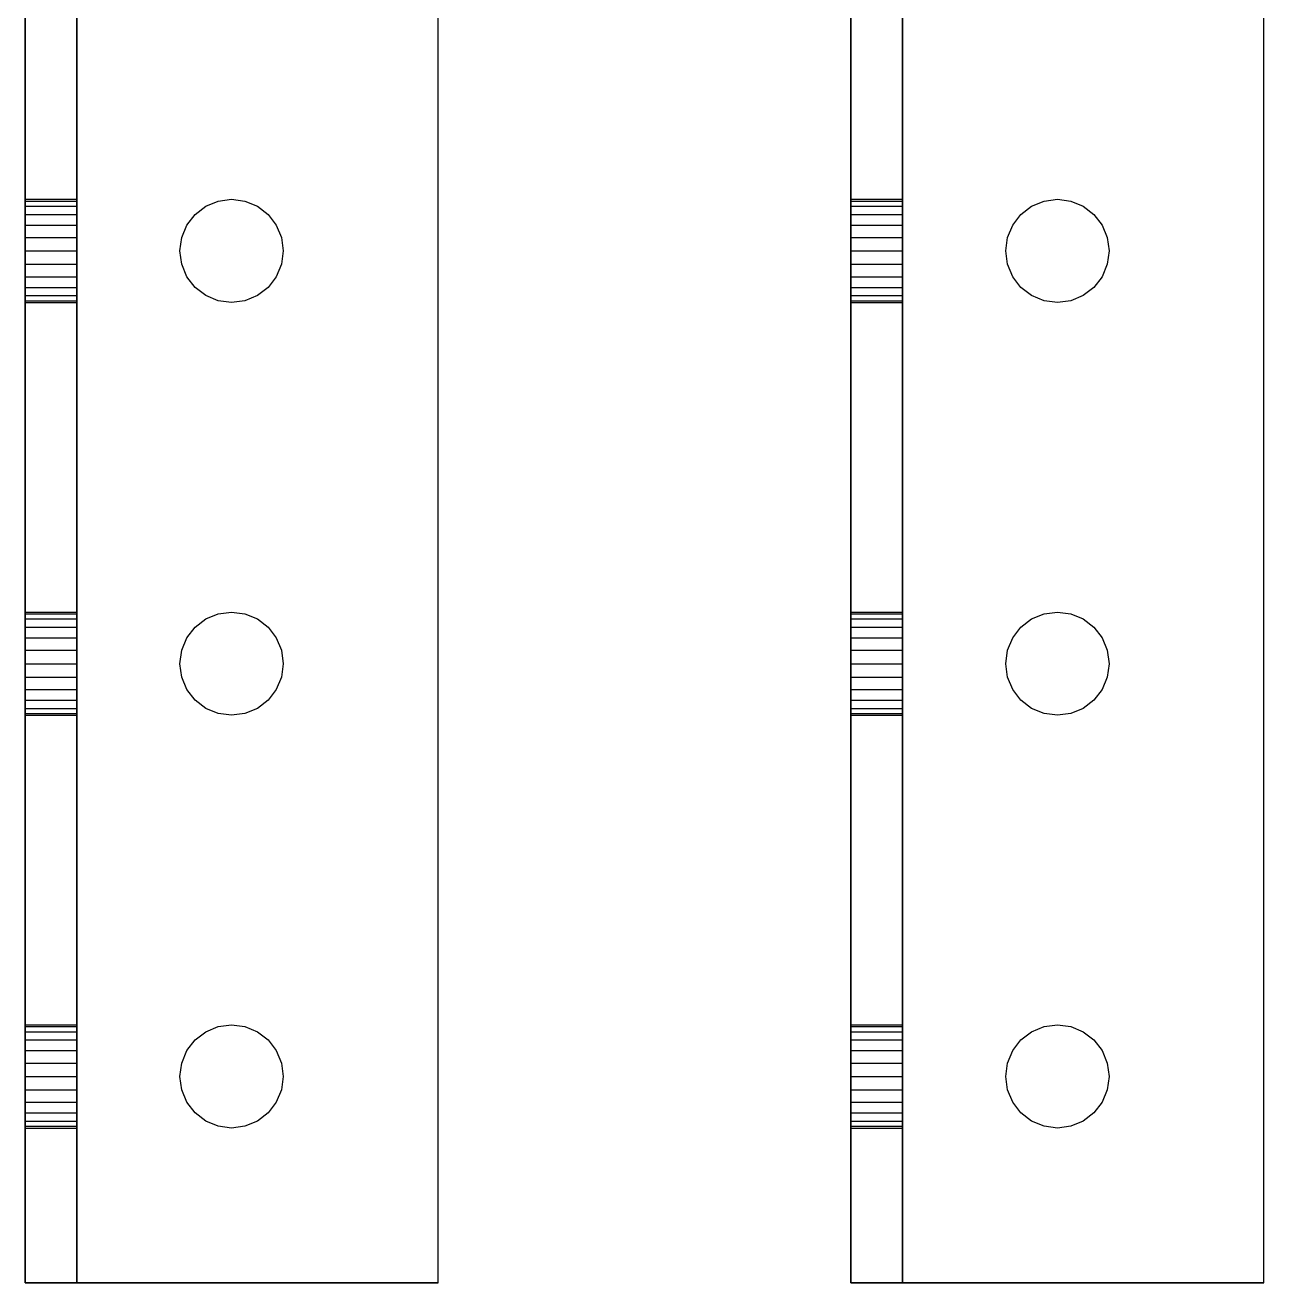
# Model space of a CAD drawing. Header units: metres. Extents: x 0 to 17, y 0 to 24.
# Drawn here: x 0 to 3, y 0 to 3.047 of the extents above; entities that cross this region are included whole.
import ezdxf

# ---------------------------------------------------------------- set-up
doc = ezdxf.new("R2010")
doc.units = ezdxf.units.M

msp = doc.modelspace()

# ---------------------------------------------------------------- linework, layer by layer
at = {"layer": 'MY3DLAYER'}
for p, q in [((0, 0, 1), (0, 24, 1)), ((0, 24), (0, 0)), ((0.125, 0, 1), (0.125, 24, 1)), ((0.125, 24, 0.125), (0.125, 0, 0.125)), ((1, 0), (1, 24)), ((1, 0, 0.125), (1, 24, 0.125)), ((2, 18), (2, 0)), ((2, 0, 1), (2, 18, 1)), ((2.125, 0, 1), (2.125, 18, 1)), ((2.125, 18, 0.125), (2.125, 0, 0.125)), ((3, 0), (3, 18)), ((3, 0, 0.125), (3, 18, 0.125)), ((0, 2.625, 0.5), (0.125, 2.625, 0.5)), ((0, 2.625, 0.5), (0, 2.6207, 0.4676)), ((0, 2.6207, 0.5324), (0, 2.625, 0.5)), ((0, 2.6207, 0.4676), (0, 2.6083, 0.4375)), ((0, 2.6207, 0.4676), (0.125, 2.6207, 0.4676)), ((0, 2.6083, 0.5625), (0, 2.6207, 0.5324)), ((0, 2.6207, 0.5324), (0.125, 2.6207, 0.5324)), ((0.125, 2.625, 0.5), (0.125, 2.6207, 0.4676)), ((0.125, 2.6207, 0.5324), (0.125, 2.625, 0.5)), ((0.125, 2.6207, 0.4676), (0.125, 2.6083, 0.4375)), ((0.125, 2.6083, 0.5625), (0.125, 2.6207, 0.5324)), ((0.4375, 2.6083, 0.125), (0.4676, 2.6207, 0.125)), ((0.4375, 2.6083), (0.4676, 2.6207)), ((0.4676, 2.6207), (0.5, 2.625)), ((0.4676, 2.6207, 0.125), (0.5, 2.625, 0.125)), ((0.4676, 2.6207), (0.4676, 2.6207, 0.125)), ((0.5, 2.625, 0.125), (0.5324, 2.6207, 0.125)), ((0.5, 2.625), (0.5, 2.625, 0.125)), ((0.5, 2.625), (0.5324, 2.6207)), ((0.5324, 2.6207), (0.5324, 2.6207, 0.125)), ((0.5324, 2.6207), (0.5625, 2.6083)), ((0.5324, 2.6207, 0.125), (0.5625, 2.6083, 0.125)), ((2, 2.6207, 0.5324), (2, 2.625, 0.5)), ((2, 2.625, 0.5), (2.125, 2.625, 0.5)), ((2, 2.625, 0.5), (2, 2.6207, 0.4676)), ((2, 2.6083, 0.5625), (2, 2.6207, 0.5324)), ((2, 2.6207, 0.4676), (2, 2.6083, 0.4375)), ((2, 2.6207, 0.4676), (2.125, 2.6207, 0.4676)), ((2, 2.6207, 0.5324), (2.125, 2.6207, 0.5324)), ((2.125, 2.6207, 0.5324), (2.125, 2.625, 0.5)), ((2.125, 2.625, 0.5), (2.125, 2.6207, 0.4676)), ((2.125, 2.6207, 0.4676), (2.125, 2.6083, 0.4375)), ((2.125, 2.6083, 0.5625), (2.125, 2.6207, 0.5324)), ((2.4375, 2.6083), (2.4676, 2.6207)), ((2.4375, 2.6083, 0.125), (2.4676, 2.6207, 0.125)), ((2.4676, 2.6207), (2.5, 2.625)), ((2.4676, 2.6207, 0.125), (2.5, 2.625, 0.125)), ((2.4676, 2.6207), (2.4676, 2.6207, 0.125)), ((2.5, 2.625), (2.5, 2.625, 0.125)), ((2.5, 2.625, 0.125), (2.5324, 2.6207, 0.125)), ((2.5, 2.625), (2.5324, 2.6207)), ((2.5324, 2.6207), (2.5625, 2.6083)), ((2.5324, 2.6207, 0.125), (2.5625, 2.6083, 0.125)), ((2.5324, 2.6207), (2.5324, 2.6207, 0.125)), ((0, 2.6083, 0.4375), (0.125, 2.6083, 0.4375)), ((0, 2.6083, 0.4375), (0, 2.5884, 0.4116)), ((0, 2.5884, 0.5884), (0, 2.6083, 0.5625)), ((0, 2.6083, 0.5625), (0.125, 2.6083, 0.5625)), ((0.125, 2.6083, 0.4375), (0.125, 2.5884, 0.4116)), ((0.125, 2.5884, 0.5884), (0.125, 2.6083, 0.5625)), ((0.4116, 2.5884), (0.4375, 2.6083)), ((0.4116, 2.5884, 0.125), (0.4375, 2.6083, 0.125)), ((0.4375, 2.6083), (0.4375, 2.6083, 0.125)), ((0.5625, 2.6083), (0.5625, 2.6083, 0.125)), ((0.5625, 2.6083), (0.5884, 2.5884)), ((0.5625, 2.6083, 0.125), (0.5884, 2.5884, 0.125)), ((2, 2.5884, 0.5884), (2, 2.6083, 0.5625)), ((2, 2.6083, 0.5625), (2.125, 2.6083, 0.5625)), ((2, 2.6083, 0.4375), (2.125, 2.6083, 0.4375)), ((2, 2.6083, 0.4375), (2, 2.5884, 0.4116)), ((2.125, 2.5884, 0.5884), (2.125, 2.6083, 0.5625)), ((2.125, 2.6083, 0.4375), (2.125, 2.5884, 0.4116)), ((2.4116, 2.5884, 0.125), (2.4375, 2.6083, 0.125)), ((2.4116, 2.5884), (2.4375, 2.6083)), ((2.4375, 2.6083), (2.4375, 2.6083, 0.125)), ((2.5625, 2.6083), (2.5625, 2.6083, 0.125)), ((2.5625, 2.6083), (2.5884, 2.5884)), ((2.5625, 2.6083, 0.125), (2.5884, 2.5884, 0.125)), ((0, 2.5884, 0.4116), (0, 2.5625, 0.3917)), ((0, 2.5625, 0.6083), (0, 2.5884, 0.5884)), ((0, 2.5884, 0.4116), (0.125, 2.5884, 0.4116)), ((0, 2.5884, 0.5884), (0.125, 2.5884, 0.5884)), ((0, 2.5625, 0.3917), (0, 2.5324, 0.3793)), ((0, 2.5625, 0.3917), (0.125, 2.5625, 0.3917)), ((0, 2.5625, 0.6083), (0.125, 2.5625, 0.6083)), ((0, 2.5324, 0.6207), (0, 2.5625, 0.6083)), ((0.125, 2.5625, 0.6083), (0.125, 2.5884, 0.5884)), ((0.125, 2.5884, 0.4116), (0.125, 2.5625, 0.3917)), ((0.125, 2.5625, 0.3917), (0.125, 2.5324, 0.3793)), ((0.125, 2.5324, 0.6207), (0.125, 2.5625, 0.6083)), ((0.3793, 2.5324, 0.125), (0.3917, 2.5625, 0.125)), ((0.3793, 2.5324), (0.3917, 2.5625)), ((0.3917, 2.5625), (0.4116, 2.5884)), ((0.3917, 2.5625, 0.125), (0.4116, 2.5884, 0.125)), ((0.3917, 2.5625), (0.3917, 2.5625, 0.125)), ((0.4116, 2.5884), (0.4116, 2.5884, 0.125)), ((0.5884, 2.5884), (0.5884, 2.5884, 0.125)), ((0.5884, 2.5884, 0.125), (0.6083, 2.5625, 0.125)), ((0.5884, 2.5884), (0.6083, 2.5625)), ((0.6083, 2.5625), (0.6207, 2.5324)), ((0.6083, 2.5625, 0.125), (0.6207, 2.5324, 0.125)), ((0.6083, 2.5625), (0.6083, 2.5625, 0.125)), ((2, 2.5625, 0.6083), (2, 2.5884, 0.5884)), ((2, 2.5884, 0.4116), (2, 2.5625, 0.3917)), ((2, 2.5884, 0.4116), (2.125, 2.5884, 0.4116)), ((2, 2.5884, 0.5884), (2.125, 2.5884, 0.5884)), ((2, 2.5625, 0.3917), (2, 2.5324, 0.3793)), ((2, 2.5625, 0.3917), (2.125, 2.5625, 0.3917)), ((2, 2.5324, 0.6207), (2, 2.5625, 0.6083)), ((2, 2.5625, 0.6083), (2.125, 2.5625, 0.6083)), ((2.125, 2.5625, 0.6083), (2.125, 2.5884, 0.5884)), ((2.125, 2.5884, 0.4116), (2.125, 2.5625, 0.3917)), ((2.125, 2.5625, 0.3917), (2.125, 2.5324, 0.3793)), ((2.125, 2.5324, 0.6207), (2.125, 2.5625, 0.6083)), ((2.3793, 2.5324), (2.3917, 2.5625)), ((2.3793, 2.5324, 0.125), (2.3917, 2.5625, 0.125)), ((2.3917, 2.5625), (2.4116, 2.5884)), ((2.3917, 2.5625, 0.125), (2.4116, 2.5884, 0.125)), ((2.3917, 2.5625), (2.3917, 2.5625, 0.125)), ((2.4116, 2.5884), (2.4116, 2.5884, 0.125)), ((2.5884, 2.5884), (2.6083, 2.5625)), ((2.5884, 2.5884, 0.125), (2.6083, 2.5625, 0.125)), ((2.5884, 2.5884), (2.5884, 2.5884, 0.125)), ((2.6083, 2.5625, 0.125), (2.6207, 2.5324, 0.125)), ((2.6083, 2.5625), (2.6083, 2.5625, 0.125)), ((2.6083, 2.5625), (2.6207, 2.5324)), ((0, 2.5324, 0.3793), (0.125, 2.5324, 0.3793)), ((0, 2.5324, 0.3793), (0, 2.5, 0.375)), ((0, 2.5324, 0.6207), (0.125, 2.5324, 0.6207)), ((0, 2.5, 0.625), (0, 2.5324, 0.6207)), ((0.125, 2.5, 0.625), (0.125, 2.5324, 0.6207)), ((0.125, 2.5324, 0.3793), (0.125, 2.5, 0.375)), ((0.375, 2.5), (0.3793, 2.5324)), ((0.375, 2.5, 0.125), (0.3793, 2.5324, 0.125)), ((0.3793, 2.5324), (0.3793, 2.5324, 0.125)), ((0.6207, 2.5324), (0.6207, 2.5324, 0.125)), ((0.6207, 2.5324), (0.625, 2.5)), ((0.6207, 2.5324, 0.125), (0.625, 2.5, 0.125)), ((2, 2.5324, 0.3793), (2, 2.5, 0.375)), ((2, 2.5324, 0.3793), (2.125, 2.5324, 0.3793)), ((2, 2.5, 0.625), (2, 2.5324, 0.6207)), ((2, 2.5324, 0.6207), (2.125, 2.5324, 0.6207)), ((2.125, 2.5324, 0.3793), (2.125, 2.5, 0.375)), ((2.125, 2.5, 0.625), (2.125, 2.5324, 0.6207)), ((2.375, 2.5), (2.3793, 2.5324)), ((2.375, 2.5, 0.125), (2.3793, 2.5324, 0.125)), ((2.3793, 2.5324), (2.3793, 2.5324, 0.125)), ((2.6207, 2.5324), (2.625, 2.5)), ((2.6207, 2.5324, 0.125), (2.625, 2.5, 0.125)), ((2.6207, 2.5324), (2.6207, 2.5324, 0.125)), ((0, 2.5, 0.375), (0, 2.4676, 0.3793)), ((0, 2.4676, 0.6207), (0, 2.5, 0.625)), ((0, 2.5, 0.375), (0.125, 2.5, 0.375)), ((0, 2.5, 0.625), (0.125, 2.5, 0.625)), ((0.125, 2.5, 0.375), (0.125, 2.4676, 0.3793)), ((0.125, 2.4676, 0.6207), (0.125, 2.5, 0.625)), ((0.3793, 2.4676), (0.375, 2.5)), ((0.375, 2.5), (0.375, 2.5, 0.125)), ((0.3793, 2.4676, 0.125), (0.375, 2.5, 0.125)), ((0.625, 2.5), (0.6207, 2.4676)), ((0.625, 2.5, 0.125), (0.6207, 2.4676, 0.125)), ((0.625, 2.5), (0.625, 2.5, 0.125)), ((2, 2.4676, 0.6207), (2, 2.5, 0.625)), ((2, 2.5, 0.625), (2.125, 2.5, 0.625)), ((2, 2.5, 0.375), (2, 2.4676, 0.3793)), ((2, 2.5, 0.375), (2.125, 2.5, 0.375)), ((2.125, 2.4676, 0.6207), (2.125, 2.5, 0.625)), ((2.125, 2.5, 0.375), (2.125, 2.4676, 0.3793)), ((2.375, 2.5), (2.375, 2.5, 0.125)), ((2.3793, 2.4676, 0.125), (2.375, 2.5, 0.125)), ((2.3793, 2.4676), (2.375, 2.5)), ((2.625, 2.5, 0.125), (2.6207, 2.4676, 0.125)), ((2.625, 2.5), (2.6207, 2.4676)), ((2.625, 2.5), (2.625, 2.5, 0.125)), ((0, 2.4676, 0.3793), (0, 2.4375, 0.3917)), ((0, 2.4375, 0.6083), (0, 2.4676, 0.6207)), ((0, 2.4676, 0.6207), (0.125, 2.4676, 0.6207)), ((0, 2.4676, 0.3793), (0.125, 2.4676, 0.3793)), ((0, 2.4375, 0.3917), (0, 2.4116, 0.4116)), ((0, 2.4116, 0.5884), (0, 2.4375, 0.6083)), ((0, 2.4375, 0.6083), (0.125, 2.4375, 0.6083)), ((0, 2.4375, 0.3917), (0.125, 2.4375, 0.3917)), ((0.125, 2.4375, 0.6083), (0.125, 2.4676, 0.6207)), ((0.125, 2.4676, 0.3793), (0.125, 2.4375, 0.3917)), ((0.125, 2.4116, 0.5884), (0.125, 2.4375, 0.6083)), ((0.125, 2.4375, 0.3917), (0.125, 2.4116, 0.4116)), ((0.3793, 2.4676), (0.3793, 2.4676, 0.125)), ((0.3917, 2.4375), (0.3793, 2.4676)), ((0.3917, 2.4375, 0.125), (0.3793, 2.4676, 0.125)), ((0.6207, 2.4676), (0.6083, 2.4375)), ((0.6207, 2.4676, 0.125), (0.6083, 2.4375, 0.125)), ((0.6207, 2.4676), (0.6207, 2.4676, 0.125)), ((2, 2.4676, 0.6207), (2.125, 2.4676, 0.6207)), ((2, 2.4676, 0.3793), (2.125, 2.4676, 0.3793)), ((2, 2.4375, 0.6083), (2, 2.4676, 0.6207)), ((2, 2.4676, 0.3793), (2, 2.4375, 0.3917)), ((2, 2.4375, 0.3917), (2, 2.4116, 0.4116)), ((2, 2.4375, 0.3917), (2.125, 2.4375, 0.3917)), ((2, 2.4116, 0.5884), (2, 2.4375, 0.6083)), ((2, 2.4375, 0.6083), (2.125, 2.4375, 0.6083)), ((2.125, 2.4676, 0.3793), (2.125, 2.4375, 0.3917)), ((2.125, 2.4375, 0.6083), (2.125, 2.4676, 0.6207)), ((2.125, 2.4375, 0.3917), (2.125, 2.4116, 0.4116)), ((2.125, 2.4116, 0.5884), (2.125, 2.4375, 0.6083)), ((2.3917, 2.4375, 0.125), (2.3793, 2.4676, 0.125)), ((2.3793, 2.4676), (2.3793, 2.4676, 0.125)), ((2.3917, 2.4375), (2.3793, 2.4676)), ((2.3917, 2.4375), (2.3917, 2.4375, 0.125)), ((2.4116, 2.4116), (2.3917, 2.4375)), ((2.4116, 2.4116, 0.125), (2.3917, 2.4375, 0.125)), ((2.6083, 2.4375), (2.5884, 2.4116)), ((2.6083, 2.4375, 0.125), (2.5884, 2.4116, 0.125)), ((2.6207, 2.4676), (2.6083, 2.4375)), ((2.6207, 2.4676, 0.125), (2.6083, 2.4375, 0.125)), ((2.6083, 2.4375), (2.6083, 2.4375, 0.125)), ((2.6207, 2.4676), (2.6207, 2.4676, 0.125)), ((0, 2.4116, 0.4116), (0, 2.3917, 0.4375)), ((0, 2.4116, 0.5884), (0.125, 2.4116, 0.5884)), ((0, 2.4116, 0.4116), (0.125, 2.4116, 0.4116)), ((0, 2.3917, 0.5625), (0, 2.4116, 0.5884)), ((0.125, 2.3917, 0.5625), (0.125, 2.4116, 0.5884)), ((0.125, 2.4116, 0.4116), (0.125, 2.3917, 0.4375)), ((0.4116, 2.4116, 0.125), (0.3917, 2.4375, 0.125)), ((0.3917, 2.4375), (0.3917, 2.4375, 0.125)), ((0.4116, 2.4116), (0.3917, 2.4375)), ((0.4116, 2.4116), (0.4116, 2.4116, 0.125)), ((0.4375, 2.3917), (0.4116, 2.4116)), ((0.4375, 2.3917, 0.125), (0.4116, 2.4116, 0.125)), ((0.5884, 2.4116), (0.5625, 2.3917)), ((0.5884, 2.4116, 0.125), (0.5625, 2.3917, 0.125)), ((0.6083, 2.4375), (0.5884, 2.4116)), ((0.6083, 2.4375, 0.125), (0.5884, 2.4116, 0.125)), ((0.5884, 2.4116), (0.5884, 2.4116, 0.125)), ((0.6083, 2.4375), (0.6083, 2.4375, 0.125)), ((2, 2.4116, 0.4116), (2.125, 2.4116, 0.4116)), ((2, 2.4116, 0.5884), (2.125, 2.4116, 0.5884)), ((2, 2.3917, 0.5625), (2, 2.4116, 0.5884)), ((2, 2.4116, 0.4116), (2, 2.3917, 0.4375)), ((2.125, 2.3917, 0.5625), (2.125, 2.4116, 0.5884)), ((2.125, 2.4116, 0.4116), (2.125, 2.3917, 0.4375)), ((2.4116, 2.4116), (2.4116, 2.4116, 0.125)), ((2.4375, 2.3917), (2.4116, 2.4116)), ((2.4375, 2.3917, 0.125), (2.4116, 2.4116, 0.125)), ((2.5884, 2.4116), (2.5625, 2.3917)), ((2.5884, 2.4116, 0.125), (2.5625, 2.3917, 0.125)), ((2.5884, 2.4116), (2.5884, 2.4116, 0.125)), ((0, 2.3917, 0.4375), (0.125, 2.3917, 0.4375)), ((0, 2.3793, 0.5324), (0, 2.3917, 0.5625)), ((0, 2.3917, 0.5625), (0.125, 2.3917, 0.5625)), ((0, 2.3917, 0.4375), (0, 2.3793, 0.4676)), ((0, 2.3793, 0.4676), (0, 2.375, 0.5)), ((0, 2.3793, 0.4676), (0.125, 2.3793, 0.4676)), ((0, 2.375, 0.5), (0, 2.3793, 0.5324)), ((0, 2.3793, 0.5324), (0.125, 2.3793, 0.5324)), ((0.125, 2.3793, 0.5324), (0.125, 2.3917, 0.5625)), ((0.125, 2.3917, 0.4375), (0.125, 2.3793, 0.4676)), ((0.125, 2.3793, 0.4676), (0.125, 2.375, 0.5)), ((0.125, 2.375, 0.5), (0.125, 2.3793, 0.5324)), ((0.4676, 2.3793), (0.4375, 2.3917)), ((0.4375, 2.3917), (0.4375, 2.3917, 0.125)), ((0.4676, 2.3793, 0.125), (0.4375, 2.3917, 0.125)), ((0.4676, 2.3793), (0.4676, 2.3793, 0.125)), ((0.5, 2.375), (0.4676, 2.3793)), ((0.5, 2.375, 0.125), (0.4676, 2.3793, 0.125)), ((0.5324, 2.3793), (0.5, 2.375)), ((0.5324, 2.3793, 0.125), (0.5, 2.375, 0.125)), ((0.5625, 2.3917, 0.125), (0.5324, 2.3793, 0.125)), ((0.5625, 2.3917), (0.5324, 2.3793)), ((0.5324, 2.3793), (0.5324, 2.3793, 0.125)), ((0.5625, 2.3917), (0.5625, 2.3917, 0.125)), ((2, 2.3793, 0.5324), (2, 2.3917, 0.5625)), ((2, 2.3917, 0.5625), (2.125, 2.3917, 0.5625)), ((2, 2.3917, 0.4375), (2, 2.3793, 0.4676)), ((2, 2.3917, 0.4375), (2.125, 2.3917, 0.4375)), ((2, 2.3793, 0.4676), (2, 2.375, 0.5)), ((2, 2.3793, 0.5324), (2.125, 2.3793, 0.5324)), ((2, 2.375, 0.5), (2, 2.3793, 0.5324)), ((2, 2.3793, 0.4676), (2.125, 2.3793, 0.4676)), ((2.125, 2.3793, 0.5324), (2.125, 2.3917, 0.5625)), ((2.125, 2.3917, 0.4375), (2.125, 2.3793, 0.4676)), ((2.125, 2.375, 0.5), (2.125, 2.3793, 0.5324)), ((2.125, 2.3793, 0.4676), (2.125, 2.375, 0.5)), ((2.4676, 2.3793, 0.125), (2.4375, 2.3917, 0.125)), ((2.4375, 2.3917), (2.4375, 2.3917, 0.125)), ((2.4676, 2.3793), (2.4375, 2.3917)), ((2.5, 2.375), (2.4676, 2.3793)), ((2.4676, 2.3793), (2.4676, 2.3793, 0.125)), ((2.5, 2.375, 0.125), (2.4676, 2.3793, 0.125)), ((2.5324, 2.3793), (2.5, 2.375)), ((2.5324, 2.3793, 0.125), (2.5, 2.375, 0.125)), ((2.5625, 2.3917, 0.125), (2.5324, 2.3793, 0.125)), ((2.5625, 2.3917), (2.5324, 2.3793)), ((2.5324, 2.3793), (2.5324, 2.3793, 0.125)), ((2.5625, 2.3917), (2.5625, 2.3917, 0.125)), ((0, 2.375, 0.5), (0.125, 2.375, 0.5)), ((0.5, 2.375), (0.5, 2.375, 0.125)), ((2, 2.375, 0.5), (2.125, 2.375, 0.5)), ((2.5, 2.375), (2.5, 2.375, 0.125)), ((0, 1.6207, 0.5324), (0, 1.625, 0.5)), ((0, 1.625, 0.5), (0.125, 1.625, 0.5)), ((0, 1.625, 0.5), (0, 1.6207, 0.4676)), ((0, 1.6207, 0.5324), (0.125, 1.6207, 0.5324)), ((0, 1.6207, 0.4676), (0.125, 1.6207, 0.4676)), ((0, 1.6083, 0.5625), (0, 1.6207, 0.5324)), ((0, 1.6207, 0.4676), (0, 1.6083, 0.4375)), ((0.125, 1.6207, 0.5324), (0.125, 1.625, 0.5)), ((0.125, 1.625, 0.5), (0.125, 1.6207, 0.4676)), ((0.125, 1.6083, 0.5625), (0.125, 1.6207, 0.5324)), ((0.125, 1.6207, 0.4676), (0.125, 1.6083, 0.4375)), ((0.4375, 1.6083), (0.4676, 1.6207)), ((0.4375, 1.6083, 0.125), (0.4676, 1.6207, 0.125)), ((0.4676, 1.6207), (0.5, 1.625)), ((0.4676, 1.6207, 0.125), (0.5, 1.625, 0.125)), ((0.4676, 1.6207), (0.4676, 1.6207, 0.125)), ((0.5, 1.625, 0.125), (0.5324, 1.6207, 0.125)), ((0.5, 1.625), (0.5, 1.625, 0.125)), ((0.5, 1.625), (0.5324, 1.6207)), ((0.5324, 1.6207), (0.5324, 1.6207, 0.125)), ((0.5324, 1.6207), (0.5625, 1.6083)), ((0.5324, 1.6207, 0.125), (0.5625, 1.6083, 0.125)), ((2, 1.6207, 0.5324), (2, 1.625, 0.5)), ((2, 1.625, 0.5), (2, 1.6207, 0.4676)), ((2, 1.625, 0.5), (2.125, 1.625, 0.5)), ((2, 1.6207, 0.4676), (2, 1.6083, 0.4375)), ((2, 1.6207, 0.4676), (2.125, 1.6207, 0.4676)), ((2, 1.6207, 0.5324), (2.125, 1.6207, 0.5324)), ((2, 1.6083, 0.5625), (2, 1.6207, 0.5324)), ((2.125, 1.625, 0.5), (2.125, 1.6207, 0.4676)), ((2.125, 1.6207, 0.5324), (2.125, 1.625, 0.5)), ((2.125, 1.6083, 0.5625), (2.125, 1.6207, 0.5324)), ((2.125, 1.6207, 0.4676), (2.125, 1.6083, 0.4375)), ((2.4375, 1.6083), (2.4676, 1.6207)), ((2.4375, 1.6083, 0.125), (2.4676, 1.6207, 0.125)), ((2.4676, 1.6207), (2.5, 1.625)), ((2.4676, 1.6207, 0.125), (2.5, 1.625, 0.125)), ((2.4676, 1.6207), (2.4676, 1.6207, 0.125)), ((2.5, 1.625, 0.125), (2.5324, 1.6207, 0.125)), ((2.5, 1.625), (2.5324, 1.6207)), ((2.5, 1.625), (2.5, 1.625, 0.125)), ((2.5324, 1.6207), (2.5324, 1.6207, 0.125)), ((2.5324, 1.6207), (2.5625, 1.6083)), ((2.5324, 1.6207, 0.125), (2.5625, 1.6083, 0.125)), ((0, 1.6083, 0.4375), (0.125, 1.6083, 0.4375)), ((0, 1.6083, 0.4375), (0, 1.5884, 0.4116)), ((0, 1.6083, 0.5625), (0.125, 1.6083, 0.5625)), ((0, 1.5884, 0.5884), (0, 1.6083, 0.5625)), ((0, 1.5884, 0.4116), (0, 1.5625, 0.3917)), ((0, 1.5884, 0.4116), (0.125, 1.5884, 0.4116)), ((0, 1.5625, 0.6083), (0, 1.5884, 0.5884)), ((0, 1.5884, 0.5884), (0.125, 1.5884, 0.5884)), ((0.125, 1.6083, 0.4375), (0.125, 1.5884, 0.4116)), ((0.125, 1.5884, 0.5884), (0.125, 1.6083, 0.5625)), ((0.125, 1.5884, 0.4116), (0.125, 1.5625, 0.3917)), ((0.125, 1.5625, 0.6083), (0.125, 1.5884, 0.5884)), ((0.3917, 1.5625, 0.125), (0.4116, 1.5884, 0.125)), ((0.3917, 1.5625), (0.4116, 1.5884)), ((0.4116, 1.5884, 0.125), (0.4375, 1.6083, 0.125)), ((0.4116, 1.5884), (0.4375, 1.6083)), ((0.4116, 1.5884), (0.4116, 1.5884, 0.125)), ((0.4375, 1.6083), (0.4375, 1.6083, 0.125)), ((0.5625, 1.6083, 0.125), (0.5884, 1.5884, 0.125)), ((0.5625, 1.6083), (0.5884, 1.5884)), ((0.5625, 1.6083), (0.5625, 1.6083, 0.125)), ((0.5884, 1.5884), (0.5884, 1.5884, 0.125)), ((0.5884, 1.5884), (0.6083, 1.5625)), ((0.5884, 1.5884, 0.125), (0.6083, 1.5625, 0.125)), ((2, 1.6083, 0.4375), (2, 1.5884, 0.4116)), ((2, 1.6083, 0.4375), (2.125, 1.6083, 0.4375)), ((2, 1.5884, 0.5884), (2, 1.6083, 0.5625)), ((2, 1.6083, 0.5625), (2.125, 1.6083, 0.5625)), ((2, 1.5884, 0.4116), (2.125, 1.5884, 0.4116)), ((2, 1.5884, 0.5884), (2.125, 1.5884, 0.5884)), ((2, 1.5625, 0.6083), (2, 1.5884, 0.5884)), ((2, 1.5884, 0.4116), (2, 1.5625, 0.3917)), ((2.125, 1.6083, 0.4375), (2.125, 1.5884, 0.4116)), ((2.125, 1.5884, 0.5884), (2.125, 1.6083, 0.5625)), ((2.125, 1.5625, 0.6083), (2.125, 1.5884, 0.5884)), ((2.125, 1.5884, 0.4116), (2.125, 1.5625, 0.3917)), ((2.3917, 1.5625, 0.125), (2.4116, 1.5884, 0.125)), ((2.3917, 1.5625), (2.4116, 1.5884)), ((2.4116, 1.5884, 0.125), (2.4375, 1.6083, 0.125)), ((2.4116, 1.5884), (2.4375, 1.6083)), ((2.4116, 1.5884), (2.4116, 1.5884, 0.125)), ((2.4375, 1.6083), (2.4375, 1.6083, 0.125)), ((2.5625, 1.6083), (2.5625, 1.6083, 0.125)), ((2.5625, 1.6083), (2.5884, 1.5884)), ((2.5625, 1.6083, 0.125), (2.5884, 1.5884, 0.125)), ((2.5884, 1.5884), (2.5884, 1.5884, 0.125)), ((2.5884, 1.5884), (2.6083, 1.5625)), ((2.5884, 1.5884, 0.125), (2.6083, 1.5625, 0.125)), ((0, 1.5625, 0.3917), (0.125, 1.5625, 0.3917)), ((0, 1.5324, 0.6207), (0, 1.5625, 0.6083)), ((0, 1.5625, 0.6083), (0.125, 1.5625, 0.6083)), ((0, 1.5625, 0.3917), (0, 1.5324, 0.3793)), ((0.125, 1.5625, 0.3917), (0.125, 1.5324, 0.3793)), ((0.125, 1.5324, 0.6207), (0.125, 1.5625, 0.6083)), ((0.3793, 1.5324, 0.125), (0.3917, 1.5625, 0.125)), ((0.3793, 1.5324), (0.3917, 1.5625)), ((0.3917, 1.5625), (0.3917, 1.5625, 0.125)), ((0.6083, 1.5625), (0.6083, 1.5625, 0.125)), ((0.6083, 1.5625), (0.6207, 1.5324)), ((0.6083, 1.5625, 0.125), (0.6207, 1.5324, 0.125)), ((2, 1.5625, 0.6083), (2.125, 1.5625, 0.6083)), ((2, 1.5324, 0.6207), (2, 1.5625, 0.6083)), ((2, 1.5625, 0.3917), (2, 1.5324, 0.3793)), ((2, 1.5625, 0.3917), (2.125, 1.5625, 0.3917)), ((2.125, 1.5324, 0.6207), (2.125, 1.5625, 0.6083)), ((2.125, 1.5625, 0.3917), (2.125, 1.5324, 0.3793)), ((2.3793, 1.5324), (2.3917, 1.5625)), ((2.3793, 1.5324, 0.125), (2.3917, 1.5625, 0.125)), ((2.3917, 1.5625), (2.3917, 1.5625, 0.125)), ((2.6083, 1.5625, 0.125), (2.6207, 1.5324, 0.125)), ((2.6083, 1.5625), (2.6207, 1.5324)), ((2.6083, 1.5625), (2.6083, 1.5625, 0.125)), ((0, 1.5324, 0.3793), (0, 1.5, 0.375)), ((0, 1.5324, 0.3793), (0.125, 1.5324, 0.3793)), ((0, 1.5, 0.625), (0, 1.5324, 0.6207)), ((0, 1.5324, 0.6207), (0.125, 1.5324, 0.6207)), ((0.125, 1.5, 0.625), (0.125, 1.5324, 0.6207)), ((0.125, 1.5324, 0.3793), (0.125, 1.5, 0.375)), ((0.375, 1.5), (0.3793, 1.5324)), ((0.375, 1.5, 0.125), (0.3793, 1.5324, 0.125)), ((0.3793, 1.5324), (0.3793, 1.5324, 0.125)), ((0.6207, 1.5324), (0.625, 1.5)), ((0.6207, 1.5324, 0.125), (0.625, 1.5, 0.125)), ((0.6207, 1.5324), (0.6207, 1.5324, 0.125)), ((2, 1.5324, 0.3793), (2, 1.5, 0.375)), ((2, 1.5324, 0.3793), (2.125, 1.5324, 0.3793)), ((2, 1.5324, 0.6207), (2.125, 1.5324, 0.6207)), ((2, 1.5, 0.625), (2, 1.5324, 0.6207)), ((2.125, 1.5324, 0.3793), (2.125, 1.5, 0.375)), ((2.125, 1.5, 0.625), (2.125, 1.5324, 0.6207)), ((2.375, 1.5), (2.3793, 1.5324)), ((2.375, 1.5, 0.125), (2.3793, 1.5324, 0.125)), ((2.3793, 1.5324), (2.3793, 1.5324, 0.125)), ((2.6207, 1.5324), (2.6207, 1.5324, 0.125)), ((2.6207, 1.5324), (2.625, 1.5)), ((2.6207, 1.5324, 0.125), (2.625, 1.5, 0.125)), ((0, 1.5, 0.625), (0.125, 1.5, 0.625)), ((0, 1.5, 0.375), (0, 1.4676, 0.3793)), ((0, 1.5, 0.375), (0.125, 1.5, 0.375)), ((0, 1.4676, 0.6207), (0, 1.5, 0.625)), ((0.125, 1.5, 0.375), (0.125, 1.4676, 0.3793)), ((0.125, 1.4676, 0.6207), (0.125, 1.5, 0.625)), ((0.3793, 1.4676, 0.125), (0.375, 1.5, 0.125)), ((0.375, 1.5), (0.375, 1.5, 0.125)), ((0.3793, 1.4676), (0.375, 1.5)), ((0.625, 1.5), (0.6207, 1.4676)), ((0.625, 1.5, 0.125), (0.6207, 1.4676, 0.125)), ((0.625, 1.5), (0.625, 1.5, 0.125)), ((2, 1.5, 0.375), (2, 1.4676, 0.3793)), ((2, 1.5, 0.375), (2.125, 1.5, 0.375)), ((2, 1.4676, 0.6207), (2, 1.5, 0.625)), ((2, 1.5, 0.625), (2.125, 1.5, 0.625)), ((2.125, 1.5, 0.375), (2.125, 1.4676, 0.3793)), ((2.125, 1.4676, 0.6207), (2.125, 1.5, 0.625)), ((2.3793, 1.4676), (2.375, 1.5)), ((2.375, 1.5), (2.375, 1.5, 0.125)), ((2.3793, 1.4676, 0.125), (2.375, 1.5, 0.125)), ((2.625, 1.5), (2.6207, 1.4676)), ((2.625, 1.5, 0.125), (2.6207, 1.4676, 0.125)), ((2.625, 1.5), (2.625, 1.5, 0.125)), ((0, 1.4676, 0.3793), (0, 1.4375, 0.3917)), ((0, 1.4676, 0.6207), (0.125, 1.4676, 0.6207)), ((0, 1.4375, 0.6083), (0, 1.4676, 0.6207)), ((0, 1.4676, 0.3793), (0.125, 1.4676, 0.3793)), ((0.125, 1.4676, 0.3793), (0.125, 1.4375, 0.3917)), ((0.125, 1.4375, 0.6083), (0.125, 1.4676, 0.6207)), ((0.3917, 1.4375, 0.125), (0.3793, 1.4676, 0.125)), ((0.3793, 1.4676), (0.3793, 1.4676, 0.125)), ((0.3917, 1.4375), (0.3793, 1.4676)), ((0.6207, 1.4676, 0.125), (0.6083, 1.4375, 0.125)), ((0.6207, 1.4676), (0.6083, 1.4375)), ((0.6207, 1.4676), (0.6207, 1.4676, 0.125)), ((2, 1.4676, 0.3793), (2.125, 1.4676, 0.3793)), ((2, 1.4676, 0.3793), (2, 1.4375, 0.3917)), ((2, 1.4375, 0.6083), (2, 1.4676, 0.6207)), ((2, 1.4676, 0.6207), (2.125, 1.4676, 0.6207)), ((2.125, 1.4676, 0.3793), (2.125, 1.4375, 0.3917)), ((2.125, 1.4375, 0.6083), (2.125, 1.4676, 0.6207)), ((2.3917, 1.4375, 0.125), (2.3793, 1.4676, 0.125)), ((2.3917, 1.4375), (2.3793, 1.4676)), ((2.3793, 1.4676), (2.3793, 1.4676, 0.125)), ((2.6207, 1.4676), (2.6083, 1.4375)), ((2.6207, 1.4676, 0.125), (2.6083, 1.4375, 0.125)), ((2.6207, 1.4676), (2.6207, 1.4676, 0.125)), ((0, 1.4375, 0.3917), (0, 1.4116, 0.4116)), ((0, 1.4375, 0.3917), (0.125, 1.4375, 0.3917)), ((0, 1.4116, 0.5884), (0, 1.4375, 0.6083)), ((0, 1.4375, 0.6083), (0.125, 1.4375, 0.6083)), ((0.125, 1.4375, 0.3917), (0.125, 1.4116, 0.4116)), ((0.125, 1.4116, 0.5884), (0.125, 1.4375, 0.6083)), ((0.4116, 1.4116, 0.125), (0.3917, 1.4375, 0.125)), ((0.4116, 1.4116), (0.3917, 1.4375)), ((0.3917, 1.4375), (0.3917, 1.4375, 0.125)), ((0.6083, 1.4375, 0.125), (0.5884, 1.4116, 0.125)), ((0.6083, 1.4375), (0.5884, 1.4116)), ((0.6083, 1.4375), (0.6083, 1.4375, 0.125)), ((2, 1.4116, 0.5884), (2, 1.4375, 0.6083)), ((2, 1.4375, 0.6083), (2.125, 1.4375, 0.6083)), ((2, 1.4375, 0.3917), (2.125, 1.4375, 0.3917)), ((2, 1.4375, 0.3917), (2, 1.4116, 0.4116)), ((2.125, 1.4116, 0.5884), (2.125, 1.4375, 0.6083)), ((2.125, 1.4375, 0.3917), (2.125, 1.4116, 0.4116)), ((2.3917, 1.4375), (2.3917, 1.4375, 0.125)), ((2.4116, 1.4116), (2.3917, 1.4375)), ((2.4116, 1.4116, 0.125), (2.3917, 1.4375, 0.125)), ((2.6083, 1.4375), (2.5884, 1.4116)), ((2.6083, 1.4375, 0.125), (2.5884, 1.4116, 0.125)), ((2.6083, 1.4375), (2.6083, 1.4375, 0.125)), ((0, 1.4116, 0.4116), (0.125, 1.4116, 0.4116)), ((0, 1.4116, 0.5884), (0.125, 1.4116, 0.5884)), ((0, 1.3917, 0.5625), (0, 1.4116, 0.5884)), ((0, 1.4116, 0.4116), (0, 1.3917, 0.4375)), ((0.125, 1.4116, 0.4116), (0.125, 1.3917, 0.4375)), ((0.125, 1.3917, 0.5625), (0.125, 1.4116, 0.5884)), ((0.4375, 1.3917), (0.4116, 1.4116)), ((0.4116, 1.4116), (0.4116, 1.4116, 0.125)), ((0.4375, 1.3917, 0.125), (0.4116, 1.4116, 0.125)), ((0.5884, 1.4116, 0.125), (0.5625, 1.3917, 0.125)), ((0.5884, 1.4116), (0.5625, 1.3917)), ((0.5884, 1.4116), (0.5884, 1.4116, 0.125)), ((2, 1.3917, 0.5625), (2, 1.4116, 0.5884)), ((2, 1.4116, 0.5884), (2.125, 1.4116, 0.5884)), ((2, 1.4116, 0.4116), (2, 1.3917, 0.4375)), ((2, 1.4116, 0.4116), (2.125, 1.4116, 0.4116)), ((2.125, 1.4116, 0.4116), (2.125, 1.3917, 0.4375)), ((2.125, 1.3917, 0.5625), (2.125, 1.4116, 0.5884)), ((2.4116, 1.4116), (2.4116, 1.4116, 0.125)), ((2.4375, 1.3917), (2.4116, 1.4116)), ((2.4375, 1.3917, 0.125), (2.4116, 1.4116, 0.125)), ((2.5884, 1.4116), (2.5625, 1.3917)), ((2.5884, 1.4116, 0.125), (2.5625, 1.3917, 0.125)), ((2.5884, 1.4116), (2.5884, 1.4116, 0.125)), ((0, 1.3793, 0.5324), (0, 1.3917, 0.5625)), ((0, 1.3917, 0.5625), (0.125, 1.3917, 0.5625)), ((0, 1.3917, 0.4375), (0, 1.3793, 0.4676)), ((0, 1.3917, 0.4375), (0.125, 1.3917, 0.4375)), ((0, 1.3793, 0.5324), (0.125, 1.3793, 0.5324)), ((0, 1.3793, 0.4676), (0, 1.375, 0.5)), ((0, 1.3793, 0.4676), (0.125, 1.3793, 0.4676)), ((0, 1.375, 0.5), (0, 1.3793, 0.5324)), ((0, 1.375, 0.5), (0.125, 1.375, 0.5)), ((0.125, 1.3793, 0.5324), (0.125, 1.3917, 0.5625)), ((0.125, 1.3917, 0.4375), (0.125, 1.3793, 0.4676)), ((0.125, 1.3793, 0.4676), (0.125, 1.375, 0.5)), ((0.125, 1.375, 0.5), (0.125, 1.3793, 0.5324)), ((0.4375, 1.3917), (0.4375, 1.3917, 0.125)), ((0.4676, 1.3793, 0.125), (0.4375, 1.3917, 0.125)), ((0.4676, 1.3793), (0.4375, 1.3917)), ((0.5, 1.375), (0.4676, 1.3793)), ((0.4676, 1.3793), (0.4676, 1.3793, 0.125)), ((0.5, 1.375, 0.125), (0.4676, 1.3793, 0.125)), ((0.5324, 1.3793, 0.125), (0.5, 1.375, 0.125)), ((0.5324, 1.3793), (0.5, 1.375)), ((0.5, 1.375), (0.5, 1.375, 0.125)), ((0.5625, 1.3917), (0.5324, 1.3793)), ((0.5625, 1.3917, 0.125), (0.5324, 1.3793, 0.125)), ((0.5324, 1.3793), (0.5324, 1.3793, 0.125)), ((0.5625, 1.3917), (0.5625, 1.3917, 0.125)), ((2, 1.3917, 0.4375), (2, 1.3793, 0.4676)), ((2, 1.3917, 0.4375), (2.125, 1.3917, 0.4375)), ((2, 1.3793, 0.5324), (2, 1.3917, 0.5625)), ((2, 1.3917, 0.5625), (2.125, 1.3917, 0.5625)), ((2, 1.3793, 0.4676), (2.125, 1.3793, 0.4676)), ((2, 1.3793, 0.4676), (2, 1.375, 0.5)), ((2, 1.375, 0.5), (2, 1.3793, 0.5324)), ((2, 1.3793, 0.5324), (2.125, 1.3793, 0.5324)), ((2, 1.375, 0.5), (2.125, 1.375, 0.5)), ((2.125, 1.3793, 0.5324), (2.125, 1.3917, 0.5625)), ((2.125, 1.3917, 0.4375), (2.125, 1.3793, 0.4676)), ((2.125, 1.3793, 0.4676), (2.125, 1.375, 0.5)), ((2.125, 1.375, 0.5), (2.125, 1.3793, 0.5324)), ((2.4676, 1.3793), (2.4375, 1.3917)), ((2.4375, 1.3917), (2.4375, 1.3917, 0.125)), ((2.4676, 1.3793, 0.125), (2.4375, 1.3917, 0.125)), ((2.5, 1.375), (2.4676, 1.3793)), ((2.4676, 1.3793), (2.4676, 1.3793, 0.125)), ((2.5, 1.375, 0.125), (2.4676, 1.3793, 0.125)), ((2.5324, 1.3793), (2.5, 1.375)), ((2.5324, 1.3793, 0.125), (2.5, 1.375, 0.125)), ((2.5, 1.375), (2.5, 1.375, 0.125)), ((2.5625, 1.3917), (2.5324, 1.3793)), ((2.5625, 1.3917, 0.125), (2.5324, 1.3793, 0.125)), ((2.5324, 1.3793), (2.5324, 1.3793, 0.125)), ((2.5625, 1.3917), (2.5625, 1.3917, 0.125)), ((0, 0.6207, 0.5324), (0, 0.625, 0.5)), ((0, 0.625, 0.5), (0, 0.6207, 0.4676)), ((0, 0.625, 0.5), (0.125, 0.625, 0.5)), ((0, 0.6207, 0.5324), (0.125, 0.6207, 0.5324)), ((0, 0.6083, 0.5625), (0, 0.6207, 0.5324)), ((0, 0.6207, 0.4676), (0.125, 0.6207, 0.4676)), ((0, 0.6207, 0.4676), (0, 0.6083, 0.4375)), ((0.125, 0.6207, 0.5324), (0.125, 0.625, 0.5)), ((0.125, 0.625, 0.5), (0.125, 0.6207, 0.4676)), ((0.125, 0.6083, 0.5625), (0.125, 0.6207, 0.5324)), ((0.125, 0.6207, 0.4676), (0.125, 0.6083, 0.4375)), ((0.4375, 0.6083), (0.4676, 0.6207)), ((0.4375, 0.6083, 0.125), (0.4676, 0.6207, 0.125)), ((0.4676, 0.6207), (0.5, 0.625)), ((0.4676, 0.6207, 0.125), (0.5, 0.625, 0.125)), ((0.4676, 0.6207), (0.4676, 0.6207, 0.125)), ((0.5, 0.625), (0.5, 0.625, 0.125)), ((0.5, 0.625), (0.5324, 0.6207)), ((0.5, 0.625, 0.125), (0.5324, 0.6207, 0.125)), ((0.5324, 0.6207), (0.5625, 0.6083)), ((0.5324, 0.6207, 0.125), (0.5625, 0.6083, 0.125)), ((0.5324, 0.6207), (0.5324, 0.6207, 0.125)), ((2, 0.625, 0.5), (2, 0.6207, 0.4676)), ((2, 0.625, 0.5), (2.125, 0.625, 0.5)), ((2, 0.6207, 0.5324), (2, 0.625, 0.5)), ((2, 0.6207, 0.4676), (2.125, 0.6207, 0.4676)), ((2, 0.6207, 0.5324), (2.125, 0.6207, 0.5324)), ((2, 0.6083, 0.5625), (2, 0.6207, 0.5324)), ((2, 0.6207, 0.4676), (2, 0.6083, 0.4375)), ((2.125, 0.625, 0.5), (2.125, 0.6207, 0.4676)), ((2.125, 0.6207, 0.5324), (2.125, 0.625, 0.5)), ((2.125, 0.6083, 0.5625), (2.125, 0.6207, 0.5324)), ((2.125, 0.6207, 0.4676), (2.125, 0.6083, 0.4375)), ((2.4375, 0.6083), (2.4676, 0.6207)), ((2.4375, 0.6083, 0.125), (2.4676, 0.6207, 0.125)), ((2.4676, 0.6207, 0.125), (2.5, 0.625, 0.125)), ((2.4676, 0.6207), (2.5, 0.625)), ((2.4676, 0.6207), (2.4676, 0.6207, 0.125)), ((2.5, 0.625), (2.5, 0.625, 0.125)), ((2.5, 0.625, 0.125), (2.5324, 0.6207, 0.125)), ((2.5, 0.625), (2.5324, 0.6207)), ((2.5324, 0.6207), (2.5625, 0.6083)), ((2.5324, 0.6207, 0.125), (2.5625, 0.6083, 0.125)), ((2.5324, 0.6207), (2.5324, 0.6207, 0.125)), ((0, 0.6083, 0.4375), (0, 0.5884, 0.4116)), ((0, 0.6083, 0.4375), (0.125, 0.6083, 0.4375)), ((0, 0.6083, 0.5625), (0.125, 0.6083, 0.5625)), ((0, 0.5884, 0.5884), (0, 0.6083, 0.5625)), ((0, 0.5884, 0.4116), (0.125, 0.5884, 0.4116)), ((0, 0.5884, 0.5884), (0.125, 0.5884, 0.5884)), ((0, 0.5625, 0.6083), (0, 0.5884, 0.5884)), ((0, 0.5884, 0.4116), (0, 0.5625, 0.3917)), ((0.125, 0.6083, 0.4375), (0.125, 0.5884, 0.4116)), ((0.125, 0.5884, 0.5884), (0.125, 0.6083, 0.5625)), ((0.125, 0.5884, 0.4116), (0.125, 0.5625, 0.3917)), ((0.125, 0.5625, 0.6083), (0.125, 0.5884, 0.5884)), ((0.3917, 0.5625), (0.4116, 0.5884)), ((0.3917, 0.5625, 0.125), (0.4116, 0.5884, 0.125)), ((0.4116, 0.5884), (0.4375, 0.6083)), ((0.4116, 0.5884, 0.125), (0.4375, 0.6083, 0.125)), ((0.4116, 0.5884), (0.4116, 0.5884, 0.125)), ((0.4375, 0.6083), (0.4375, 0.6083, 0.125)), ((0.5625, 0.6083), (0.5884, 0.5884)), ((0.5625, 0.6083, 0.125), (0.5884, 0.5884, 0.125)), ((0.5625, 0.6083), (0.5625, 0.6083, 0.125)), ((0.5884, 0.5884, 0.125), (0.6083, 0.5625, 0.125)), ((0.5884, 0.5884), (0.6083, 0.5625)), ((0.5884, 0.5884), (0.5884, 0.5884, 0.125)), ((2, 0.6083, 0.5625), (2.125, 0.6083, 0.5625)), ((2, 0.5884, 0.5884), (2, 0.6083, 0.5625)), ((2, 0.6083, 0.4375), (2, 0.5884, 0.4116)), ((2, 0.6083, 0.4375), (2.125, 0.6083, 0.4375)), ((2, 0.5884, 0.4116), (2, 0.5625, 0.3917)), ((2, 0.5884, 0.4116), (2.125, 0.5884, 0.4116)), ((2, 0.5625, 0.6083), (2, 0.5884, 0.5884)), ((2, 0.5884, 0.5884), (2.125, 0.5884, 0.5884)), ((2.125, 0.6083, 0.4375), (2.125, 0.5884, 0.4116)), ((2.125, 0.5884, 0.5884), (2.125, 0.6083, 0.5625)), ((2.125, 0.5884, 0.4116), (2.125, 0.5625, 0.3917)), ((2.125, 0.5625, 0.6083), (2.125, 0.5884, 0.5884)), ((2.3917, 0.5625, 0.125), (2.4116, 0.5884, 0.125)), ((2.3917, 0.5625), (2.4116, 0.5884)), ((2.4116, 0.5884), (2.4375, 0.6083)), ((2.4116, 0.5884, 0.125), (2.4375, 0.6083, 0.125)), ((2.4116, 0.5884), (2.4116, 0.5884, 0.125)), ((2.4375, 0.6083), (2.4375, 0.6083, 0.125)), ((2.5625, 0.6083), (2.5884, 0.5884)), ((2.5625, 0.6083, 0.125), (2.5884, 0.5884, 0.125)), ((2.5625, 0.6083), (2.5625, 0.6083, 0.125)), ((2.5884, 0.5884), (2.6083, 0.5625)), ((2.5884, 0.5884, 0.125), (2.6083, 0.5625, 0.125)), ((2.5884, 0.5884), (2.5884, 0.5884, 0.125)), ((0, 0.5625, 0.6083), (0.125, 0.5625, 0.6083)), ((0, 0.5324, 0.6207), (0, 0.5625, 0.6083)), ((0, 0.5625, 0.3917), (0.125, 0.5625, 0.3917)), ((0, 0.5625, 0.3917), (0, 0.5324, 0.3793)), ((0.125, 0.5324, 0.6207), (0.125, 0.5625, 0.6083)), ((0.125, 0.5625, 0.3917), (0.125, 0.5324, 0.3793)), ((0.3793, 0.5324), (0.3917, 0.5625)), ((0.3793, 0.5324, 0.125), (0.3917, 0.5625, 0.125)), ((0.3917, 0.5625), (0.3917, 0.5625, 0.125)), ((0.6083, 0.5625), (0.6207, 0.5324)), ((0.6083, 0.5625, 0.125), (0.6207, 0.5324, 0.125)), ((0.6083, 0.5625), (0.6083, 0.5625, 0.125)), ((2, 0.5625, 0.6083), (2.125, 0.5625, 0.6083)), ((2, 0.5625, 0.3917), (2.125, 0.5625, 0.3917)), ((2, 0.5324, 0.6207), (2, 0.5625, 0.6083)), ((2, 0.5625, 0.3917), (2, 0.5324, 0.3793)), ((2.125, 0.5324, 0.6207), (2.125, 0.5625, 0.6083)), ((2.125, 0.5625, 0.3917), (2.125, 0.5324, 0.3793)), ((2.3793, 0.5324, 0.125), (2.3917, 0.5625, 0.125)), ((2.3793, 0.5324), (2.3917, 0.5625)), ((2.3917, 0.5625), (2.3917, 0.5625, 0.125)), ((2.6083, 0.5625), (2.6207, 0.5324)), ((2.6083, 0.5625, 0.125), (2.6207, 0.5324, 0.125)), ((2.6083, 0.5625), (2.6083, 0.5625, 0.125)), ((0, 0.5, 0.625), (0, 0.5324, 0.6207)), ((0, 0.5324, 0.6207), (0.125, 0.5324, 0.6207)), ((0, 0.5324, 0.3793), (0.125, 0.5324, 0.3793)), ((0, 0.5324, 0.3793), (0, 0.5, 0.375)), ((0.125, 0.5, 0.625), (0.125, 0.5324, 0.6207)), ((0.125, 0.5324, 0.3793), (0.125, 0.5, 0.375)), ((0.375, 0.5), (0.3793, 0.5324)), ((0.375, 0.5, 0.125), (0.3793, 0.5324, 0.125)), ((0.3793, 0.5324), (0.3793, 0.5324, 0.125)), ((0.6207, 0.5324), (0.6207, 0.5324, 0.125)), ((0.6207, 0.5324), (0.625, 0.5)), ((0.6207, 0.5324, 0.125), (0.625, 0.5, 0.125)), ((2, 0.5324, 0.6207), (2.125, 0.5324, 0.6207)), ((2, 0.5, 0.625), (2, 0.5324, 0.6207)), ((2, 0.5324, 0.3793), (2, 0.5, 0.375)), ((2, 0.5324, 0.3793), (2.125, 0.5324, 0.3793)), ((2.125, 0.5, 0.625), (2.125, 0.5324, 0.6207)), ((2.125, 0.5324, 0.3793), (2.125, 0.5, 0.375)), ((2.375, 0.5), (2.3793, 0.5324)), ((2.375, 0.5, 0.125), (2.3793, 0.5324, 0.125)), ((2.3793, 0.5324), (2.3793, 0.5324, 0.125)), ((2.6207, 0.5324), (2.625, 0.5)), ((2.6207, 0.5324, 0.125), (2.625, 0.5, 0.125)), ((2.6207, 0.5324), (2.6207, 0.5324, 0.125)), ((0, 0.5, 0.625), (0.125, 0.5, 0.625)), ((0, 0.5, 0.375), (0, 0.4676, 0.3793)), ((0, 0.5, 0.375), (0.125, 0.5, 0.375)), ((0, 0.4676, 0.6207), (0, 0.5, 0.625)), ((0.125, 0.5, 0.375), (0.125, 0.4676, 0.3793)), ((0.125, 0.4676, 0.6207), (0.125, 0.5, 0.625)), ((0.3793, 0.4676, 0.125), (0.375, 0.5, 0.125)), ((0.375, 0.5), (0.375, 0.5, 0.125)), ((0.3793, 0.4676), (0.375, 0.5)), ((0.625, 0.5), (0.6207, 0.4676)), ((0.625, 0.5, 0.125), (0.6207, 0.4676, 0.125)), ((0.625, 0.5), (0.625, 0.5, 0.125)), ((2, 0.4676, 0.6207), (2, 0.5, 0.625)), ((2, 0.5, 0.625), (2.125, 0.5, 0.625)), ((2, 0.5, 0.375), (2, 0.4676, 0.3793)), ((2, 0.5, 0.375), (2.125, 0.5, 0.375)), ((2.125, 0.4676, 0.6207), (2.125, 0.5, 0.625)), ((2.125, 0.5, 0.375), (2.125, 0.4676, 0.3793)), ((2.375, 0.5), (2.375, 0.5, 0.125)), ((2.3793, 0.4676), (2.375, 0.5)), ((2.3793, 0.4676, 0.125), (2.375, 0.5, 0.125)), ((2.625, 0.5), (2.6207, 0.4676)), ((2.625, 0.5, 0.125), (2.6207, 0.4676, 0.125)), ((2.625, 0.5), (2.625, 0.5, 0.125)), ((0, 0.4676, 0.3793), (0.125, 0.4676, 0.3793)), ((0, 0.4676, 0.6207), (0.125, 0.4676, 0.6207)), ((0, 0.4676, 0.3793), (0, 0.4375, 0.3917)), ((0, 0.4375, 0.6083), (0, 0.4676, 0.6207)), ((0.125, 0.4676, 0.3793), (0.125, 0.4375, 0.3917)), ((0.125, 0.4375, 0.6083), (0.125, 0.4676, 0.6207)), ((0.3917, 0.4375, 0.125), (0.3793, 0.4676, 0.125)), ((0.3917, 0.4375), (0.3793, 0.4676)), ((0.3793, 0.4676), (0.3793, 0.4676, 0.125)), ((0.6207, 0.4676), (0.6083, 0.4375)), ((0.6207, 0.4676, 0.125), (0.6083, 0.4375, 0.125)), ((0.6207, 0.4676), (0.6207, 0.4676, 0.125)), ((2, 0.4375, 0.6083), (2, 0.4676, 0.6207)), ((2, 0.4676, 0.6207), (2.125, 0.4676, 0.6207)), ((2, 0.4676, 0.3793), (2, 0.4375, 0.3917)), ((2, 0.4676, 0.3793), (2.125, 0.4676, 0.3793)), ((2.125, 0.4375, 0.6083), (2.125, 0.4676, 0.6207)), ((2.125, 0.4676, 0.3793), (2.125, 0.4375, 0.3917)), ((2.3917, 0.4375), (2.3793, 0.4676)), ((2.3793, 0.4676), (2.3793, 0.4676, 0.125)), ((2.3917, 0.4375, 0.125), (2.3793, 0.4676, 0.125)), ((2.6207, 0.4676, 0.125), (2.6083, 0.4375, 0.125)), ((2.6207, 0.4676), (2.6083, 0.4375)), ((2.6207, 0.4676), (2.6207, 0.4676, 0.125)), ((0, 0.4375, 0.3917), (0.125, 0.4375, 0.3917)), ((0, 0.4375, 0.3917), (0, 0.4116, 0.4116)), ((0, 0.4116, 0.5884), (0, 0.4375, 0.6083)), ((0, 0.4375, 0.6083), (0.125, 0.4375, 0.6083)), ((0.125, 0.4116, 0.5884), (0.125, 0.4375, 0.6083)), ((0.125, 0.4375, 0.3917), (0.125, 0.4116, 0.4116)), ((0.3917, 0.4375), (0.3917, 0.4375, 0.125)), ((0.4116, 0.4116), (0.3917, 0.4375)), ((0.4116, 0.4116, 0.125), (0.3917, 0.4375, 0.125)), ((0.6083, 0.4375), (0.5884, 0.4116)), ((0.6083, 0.4375, 0.125), (0.5884, 0.4116, 0.125)), ((0.6083, 0.4375), (0.6083, 0.4375, 0.125)), ((2, 0.4375, 0.6083), (2.125, 0.4375, 0.6083)), ((2, 0.4375, 0.3917), (2, 0.4116, 0.4116)), ((2, 0.4375, 0.3917), (2.125, 0.4375, 0.3917)), ((2, 0.4116, 0.5884), (2, 0.4375, 0.6083)), ((2.125, 0.4116, 0.5884), (2.125, 0.4375, 0.6083)), ((2.125, 0.4375, 0.3917), (2.125, 0.4116, 0.4116)), ((2.4116, 0.4116, 0.125), (2.3917, 0.4375, 0.125)), ((2.4116, 0.4116), (2.3917, 0.4375)), ((2.3917, 0.4375), (2.3917, 0.4375, 0.125)), ((2.6083, 0.4375, 0.125), (2.5884, 0.4116, 0.125)), ((2.6083, 0.4375), (2.5884, 0.4116)), ((2.6083, 0.4375), (2.6083, 0.4375, 0.125)), ((0, 0.3917, 0.5625), (0, 0.4116, 0.5884)), ((0, 0.4116, 0.5884), (0.125, 0.4116, 0.5884)), ((0, 0.4116, 0.4116), (0.125, 0.4116, 0.4116)), ((0, 0.4116, 0.4116), (0, 0.3917, 0.4375)), ((0.125, 0.3917, 0.5625), (0.125, 0.4116, 0.5884)), ((0.125, 0.4116, 0.4116), (0.125, 0.3917, 0.4375)), ((0.4116, 0.4116), (0.4116, 0.4116, 0.125)), ((0.4375, 0.3917, 0.125), (0.4116, 0.4116, 0.125)), ((0.4375, 0.3917), (0.4116, 0.4116)), ((0.5884, 0.4116, 0.125), (0.5625, 0.3917, 0.125)), ((0.5884, 0.4116), (0.5625, 0.3917)), ((0.5884, 0.4116), (0.5884, 0.4116, 0.125)), ((2, 0.4116, 0.4116), (2, 0.3917, 0.4375)), ((2, 0.3917, 0.5625), (2, 0.4116, 0.5884)), ((2, 0.4116, 0.4116), (2.125, 0.4116, 0.4116)), ((2, 0.4116, 0.5884), (2.125, 0.4116, 0.5884)), ((2.125, 0.3917, 0.5625), (2.125, 0.4116, 0.5884)), ((2.125, 0.4116, 0.4116), (2.125, 0.3917, 0.4375)), ((2.4116, 0.4116), (2.4116, 0.4116, 0.125)), ((2.4375, 0.3917), (2.4116, 0.4116)), ((2.4375, 0.3917, 0.125), (2.4116, 0.4116, 0.125)), ((2.5884, 0.4116), (2.5625, 0.3917)), ((2.5884, 0.4116, 0.125), (2.5625, 0.3917, 0.125)), ((2.5884, 0.4116), (2.5884, 0.4116, 0.125)), ((0, 0.3917, 0.5625), (0.125, 0.3917, 0.5625)), ((0, 0.3793, 0.5324), (0, 0.3917, 0.5625)), ((0, 0.3917, 0.4375), (0, 0.3793, 0.4676)), ((0, 0.3917, 0.4375), (0.125, 0.3917, 0.4375)), ((0, 0.3793, 0.5324), (0.125, 0.3793, 0.5324)), ((0, 0.3793, 0.4676), (0, 0.375, 0.5)), ((0, 0.375, 0.5), (0, 0.3793, 0.5324)), ((0, 0.3793, 0.4676), (0.125, 0.3793, 0.4676)), ((0, 0.375, 0.5), (0.125, 0.375, 0.5)), ((0.125, 0.3793, 0.5324), (0.125, 0.3917, 0.5625)), ((0.125, 0.3917, 0.4375), (0.125, 0.3793, 0.4676)), ((0.125, 0.3793, 0.4676), (0.125, 0.375, 0.5)), ((0.125, 0.375, 0.5), (0.125, 0.3793, 0.5324)), ((0.4375, 0.3917), (0.4375, 0.3917, 0.125)), ((0.4676, 0.3793), (0.4375, 0.3917)), ((0.4676, 0.3793, 0.125), (0.4375, 0.3917, 0.125)), ((0.4676, 0.3793), (0.4676, 0.3793, 0.125)), ((0.5, 0.375), (0.4676, 0.3793)), ((0.5, 0.375, 0.125), (0.4676, 0.3793, 0.125)), ((0.5324, 0.3793), (0.5, 0.375)), ((0.5324, 0.3793, 0.125), (0.5, 0.375, 0.125)), ((0.5, 0.375), (0.5, 0.375, 0.125)), ((0.5625, 0.3917, 0.125), (0.5324, 0.3793, 0.125)), ((0.5625, 0.3917), (0.5324, 0.3793)), ((0.5324, 0.3793), (0.5324, 0.3793, 0.125)), ((0.5625, 0.3917), (0.5625, 0.3917, 0.125)), ((2, 0.3917, 0.4375), (2, 0.3793, 0.4676)), ((2, 0.3917, 0.4375), (2.125, 0.3917, 0.4375)), ((2, 0.3917, 0.5625), (2.125, 0.3917, 0.5625)), ((2, 0.3793, 0.5324), (2, 0.3917, 0.5625)), ((2, 0.3793, 0.4676), (2.125, 0.3793, 0.4676)), ((2, 0.375, 0.5), (2, 0.3793, 0.5324)), ((2, 0.3793, 0.4676), (2, 0.375, 0.5)), ((2, 0.3793, 0.5324), (2.125, 0.3793, 0.5324)), ((2, 0.375, 0.5), (2.125, 0.375, 0.5)), ((2.125, 0.3917, 0.4375), (2.125, 0.3793, 0.4676)), ((2.125, 0.3793, 0.5324), (2.125, 0.3917, 0.5625)), ((2.125, 0.375, 0.5), (2.125, 0.3793, 0.5324)), ((2.125, 0.3793, 0.4676), (2.125, 0.375, 0.5)), ((2.4676, 0.3793), (2.4375, 0.3917)), ((2.4375, 0.3917), (2.4375, 0.3917, 0.125)), ((2.4676, 0.3793, 0.125), (2.4375, 0.3917, 0.125)), ((2.5, 0.375, 0.125), (2.4676, 0.3793, 0.125)), ((2.5, 0.375), (2.4676, 0.3793)), ((2.4676, 0.3793), (2.4676, 0.3793, 0.125)), ((2.5324, 0.3793), (2.5, 0.375)), ((2.5324, 0.3793, 0.125), (2.5, 0.375, 0.125)), ((2.5, 0.375), (2.5, 0.375, 0.125)), ((2.5625, 0.3917), (2.5324, 0.3793)), ((2.5625, 0.3917, 0.125), (2.5324, 0.3793, 0.125)), ((2.5324, 0.3793), (2.5324, 0.3793, 0.125)), ((2.5625, 0.3917), (2.5625, 0.3917, 0.125)), ((0.125, 0, 1), (0, 0, 1)), ((0, 0), (0, 0, 1)), ((0, 0), (1, 0)), ((0.125, 0, 0.125), (0.125, 0, 1)), ((1, 0, 0.125), (0.125, 0, 0.125)), ((1, 0), (1, 0, 0.125)), ((2, 0), (3, 0)), ((2.125, 0, 1), (2, 0, 1)), ((2, 0), (2, 0, 1)), ((3, 0, 0.125), (2.125, 0, 0.125)), ((2.125, 0, 0.125), (2.125, 0, 1)), ((3, 0), (3, 0, 0.125))]:
    msp.add_line(p, q, dxfattribs=at)

doc.saveas('drawing.dxf')
